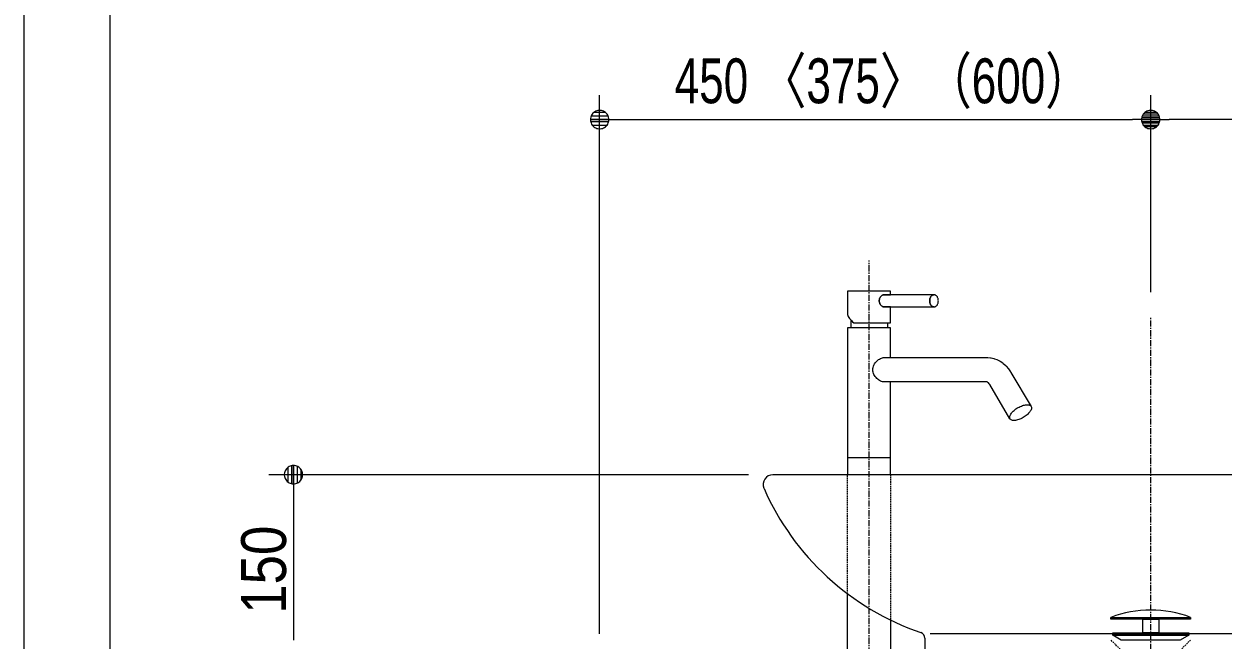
# Model space of a CAD drawing. Units: millimetres, scale not verified. Extents: x -6062 to 6062, y -3045 to 3045.
# Drawn here: x -5788 to -4808, y -1315 to -812 of the extents above; entities that cross this region are included whole.
import ezdxf
from ezdxf.enums import TextEntityAlignment as Align

# ---------------------------------------------------------------- set-up
doc = ezdxf.new("R2010")
doc.units = ezdxf.units.MM
doc.header["$LTSCALE"] = 20
doc.linetypes.add('CHAIN1', pattern=[8, 5, -1, 1, -1])
doc.linetypes.add('DASHED1', pattern=[1.8, 1.2, -0.6])
for name, color, linetype, lineweight in [('0-0_1図面枠', 7, 'Continuous', 9), ('0-1_2寸法-1', 7, 'Continuous', 9), ('0-2_0', 7, 'Continuous', 9), ('0-4_5ボウル・キャビネット', 7, 'Continuous', 9), ('0-7_4給排水', 7, 'Continuous', 9)]:
    doc.layers.add(name, color=color, linetype=linetype, lineweight=lineweight)
doc.styles.add('ＭＳ Ｐゴシック', font='')
doc.styles.get('ＭＳ Ｐゴシック').set_extended_font_data('MS PGothic')

# ---------------------------------------------------------------- blocks, each defined once
blk = doc.blocks.new('グループ-2')
at = {"layer": '0-0_1図面枠'}
blk.add_lwpolyline([(-80000, 55400), (80000, 55400), (80000, -55400), (-80000, -55400)], close=True, dxfattribs=at)
blk = doc.blocks.new('図面枠')
at = {"layer": '0-0_1図面枠'}
blk.add_blockref('グループ-2', (0, 0), dxfattribs=at)
blk = doc.blocks.new('_Dot')
at = {"layer": '0-2_0'}
for p, q in [((-10, 0), (-20, 0)), ((9.78, 2), (-9.78, 2)), ((7.99, 6), (-7.99, 6)), ((9.16, -3.98), (-9.16, -3.98)), ((6, -7.98), (-6, -7.98))]:
    blk.add_line(p, q, dxfattribs=at)
for points in [[(10, 0), (9.92, 1.25), (9.69, 2.49), (9.3, 3.68), (8.76, 4.82), (8.09, 5.88), (7.29, 6.85), (6.37, 7.71), (5.36, 8.44), (4.26, 9.05), (3.09, 9.51), (1.87, 9.82), (0.63, 9.98), (-0.63, 9.98), (-1.87, 9.82), (-3.09, 9.51), (-4.26, 9.05), (-5.36, 8.44), (-6.37, 7.71), (-7.29, 6.85), (-8.09, 5.88), (-8.76, 4.82), (-9.3, 3.68), (-9.69, 2.49), (-9.92, 1.25), (-10, 0), (0, 0)], [(-10, 0), (-9.92, -1.25), (-9.69, -2.49), (-9.3, -3.68), (-8.76, -4.82), (-8.09, -5.88), (-7.29, -6.85), (-6.37, -7.71), (-5.36, -8.44), (-4.26, -9.05), (-3.09, -9.51), (-1.87, -9.82), (-0.63, -9.98), (0.63, -9.98), (1.87, -9.82), (3.09, -9.51), (4.26, -9.05), (5.36, -8.44), (6.37, -7.71), (7.29, -6.85), (8.09, -5.88), (8.76, -4.82), (9.3, -3.68), (9.69, -2.49), (9.92, -1.25), (10, 0), (0, 0)]]:
    blk.add_lwpolyline(points, close=True, dxfattribs=at)
blk = doc.blocks.new('グループ-7')
at = {"layer": '0-7_4給排水', "linetype": 'CHAIN1'}
blk.add_line((-61600, -41500), (-61600, -21020), dxfattribs=at)
at = {"layer": '0-7_4給排水'}
for points in [[(-62250, -25930), (-60950, -25930), (-60950, -25960), (-62250, -25960)], [(-61730, -25960), (-61470, -25960), (-61470, -26180), (-61730, -26180)], [(-62220, -26180), (-60980, -26180), (-60980, -26220), (-62220, -26220)], [(-62081.3, -26300), (-62220, -26220), (-60980, -26220), (-61120.2, -26300)]]:
    blk.add_lwpolyline(points, close=True, dxfattribs=at)
blk.add_arc((-61600, -27630.4), 1820.4, 69.08018, 110.91982, dxfattribs=at)
blk = doc.blocks.new('グループ-10')
at = {"layer": '0-4_5ボウル・キャビネット'}
for p, q in [((-67902.6, -23671.3), (-67902.7, -23671.5)), ((-55430.2, -23600), (-67769.8, -23600)), ((-55297.3, -23671.5), (-55297.4, -23671.3)), ((-67916.8, -23822.1), (-67915, -23826.3)), ((-55285, -23826.3), (-55283.2, -23822.1)), ((-58000, -26200), (-65200, -26200)), ((-65287.9, -26500), (-65287.9, -26500.3)), ((-65188.3, -26600), (-58011.7, -26600))]:
    blk.add_line(p, q, dxfattribs=at)
for points in [[(-65287.9, -26271.9), (-65287.9, -26272.2), (-65287.9, -26500)], [(-57912.1, -26500.3), (-57912.1, -26500), (-57912.1, -26272.2), (-57912.1, -26271.9)]]:
    blk.add_lwpolyline(points, dxfattribs=at)
at = {"layer": '0-4_5ボウル・キャビネット', "linetype": 'DASHED1'}
blk.add_lwpolyline([(-60950, -26300), (-61150, -26500), (-61150, -26600), (-62050, -26600), (-62050, -26500), (-62250, -26300)], dxfattribs=at)
at = {"layer": '0-4_5ボウル・キャビネット'}
for centre, radius, start, end in [((-67768.9, -23760), 160.4, 146.51067, 202.78108), ((-67769.8, -23759.2), 159.2, 90, 146.50513), ((-55430.2, -23759.2), 159.2, 33.49487, 90), ((-55431.1, -23760), 160.4, 337.21892, 33.48933), ((-63953.5, -22082.6), 4328.2, 203.75658, 251.10085), ((-59246.5, -22082.6), 4328.2, 288.89915, 336.24342), ((-65387.8, -26271.9), 99.8, 0, 71.10085), ((-57812.2, -26271.9), 99.8, 108.89915, 180), ((-65188.3, -26500.3), 99.7, 180, 270), ((-58011.7, -26500.3), 99.7, 270, 0)]:
    blk.add_arc(centre, radius, start, end, dxfattribs=at)
blk = doc.blocks.new('グループ-13')
at = {"layer": '0-7_4給排水', "linetype": 'CHAIN1'}
blk.add_line((-66200, -36600), (-66200, -20100), dxfattribs=at)
at = {"layer": '0-7_4給排水'}
for p, q in [((-66500, -21070.9), (-66500, -21200)), ((-65900, -21120), (-65900, -21200)), ((-66550, -23320), (-65850, -23320))]:
    blk.add_line(p, q, dxfattribs=at)
at = {"layer": '0-7_4給排水', "linetype": 'DASHED1'}
for p, q in [((-66550, -25545.5), (-66550, -23600)), ((-65850, -23600), (-65850, -25973.2))]:
    blk.add_line(p, q, dxfattribs=at)
at = {"layer": '0-7_4給排水'}
for points in [[(-65959.7, -20660.5), (-65952.5, -20660), (-65850, -20660), (-65850, -20600), (-66550, -20600), (-66549.7, -20983.6), (-66546.6, -20998.4), (-66540.5, -21014.1), (-66531.5, -21030.6), (-66519.7, -21047.7), (-66505.2, -21065.3), (-66488.3, -21083.3), (-66469, -21101.6), (-66447.5, -21120), (-65850, -21120), (-65850, -20860), (-65952.5, -20860), (-65959.4, -20859.5), (-65966.5, -20858.1), (-65973.5, -20855.8), (-65980.6, -20852.6), (-65987.6, -20848.5), (-65994.4, -20843.6), (-66000.9, -20837.9), (-66007, -20831.4), (-66012.7, -20824.2), (-66017.9, -20816.4), (-66022.5, -20808), (-66026.3, -20799.1), (-66029.4, -20789.7), (-66031.7, -20780), (-66033.1, -20770.1), (-66033.5, -20760), (-66033.1, -20750.3), (-66031.8, -20740.7), (-66029.7, -20731.3), (-66026.8, -20722.2), (-66023.1, -20713.4), (-66018.8, -20705.1), (-66013.7, -20697.2)], [(-65995.6, -20677.4), (-66002.1, -20683.3), (-66008.2, -20689.9), (-66013.7, -20697.2), (-66018.8, -20705.1), (-66023.1, -20713.4), (-66026.8, -20722.2), (-66029.7, -20731.3), (-66031.8, -20740.7), (-66033.1, -20750.3), (-66033.5, -20760), (-66033.1, -20770.1), (-66031.7, -20780), (-66029.4, -20789.7), (-66026.3, -20799.1), (-66022.5, -20808), (-66017.9, -20816.4), (-66012.7, -20824.2), (-66007, -20831.4), (-66000.9, -20837.9), (-65994.4, -20843.6), (-65987.6, -20848.5), (-65980.6, -20852.6), (-65973.5, -20855.8), (-65966.5, -20858.1), (-65959.4, -20859.5), (-65952.5, -20860), (-65139.3, -20860)], [(-66013.7, -20697.2), (-66008.2, -20689.9), (-66002.1, -20683.3), (-65995.6, -20677.4), (-65988.7, -20672.2), (-65981.6, -20667.9), (-65974.3, -20664.5), (-65967, -20662), (-65959.7, -20660.5)], [(-65139.3, -20860), (-65145.7, -20859.6), (-65152.2, -20858.3), (-65158.8, -20856.1), (-65165.4, -20853), (-65171.8, -20848.8), (-65178, -20843.7), (-65183.9, -20837.6), (-65189.3, -20830.7), (-65194.2, -20823), (-65198.5, -20814.7), (-65202.2, -20805.9), (-65205.1, -20796.8), (-65207.3, -20787.5), (-65208.9, -20778.2), (-65209.8, -20769), (-65210.1, -20760), (-65209.8, -20751), (-65208.9, -20741.8), (-65207.3, -20732.5), (-65205.1, -20723.2), (-65202.2, -20714.1), (-65198.5, -20705.3), (-65194.2, -20697), (-65189.3, -20689.3), (-65183.9, -20682.4), (-65178, -20676.3), (-65171.8, -20671.2), (-65165.4, -20667), (-65158.8, -20663.9), (-65152.2, -20661.7), (-65145.7, -20660.4), (-65139.3, -20660), (-65952.5, -20660), (-65959.7, -20660.5), (-65967, -20662), (-65974.3, -20664.5), (-65981.6, -20667.9), (-65988.7, -20672.2), (-65995.6, -20677.4)], [(-65139.3, -20660), (-65145.7, -20660.4), (-65152.2, -20661.7), (-65158.8, -20663.9), (-65165.4, -20667), (-65171.8, -20671.2), (-65178, -20676.3), (-65183.9, -20682.4), (-65189.3, -20689.3), (-65194.2, -20697), (-65198.5, -20705.3), (-65202.2, -20714.1), (-65205.1, -20723.2), (-65207.3, -20732.5), (-65208.9, -20741.8), (-65209.8, -20751), (-65210.1, -20760), (-65209.8, -20769), (-65208.9, -20778.2), (-65207.3, -20787.5), (-65205.1, -20796.8), (-65202.2, -20805.9), (-65198.5, -20814.7), (-65194.2, -20823), (-65189.3, -20830.7), (-65183.9, -20837.6), (-65178, -20843.7), (-65171.8, -20848.8), (-65165.4, -20853), (-65158.8, -20856.1), (-65152.2, -20858.3), (-65145.7, -20859.6), (-65139.3, -20860)], [(-65171.8, -20671.2), (-65178, -20676.3), (-65183.9, -20682.4), (-65189.3, -20689.3), (-65194.2, -20697), (-65198.5, -20705.3), (-65202.2, -20714.1), (-65205.1, -20723.2), (-65207.3, -20732.5), (-65208.9, -20741.8), (-65209.8, -20751), (-65210.1, -20760), (-65209.8, -20769), (-65208.9, -20778.2), (-65207.3, -20787.5), (-65205.1, -20796.8), (-65202.2, -20805.9), (-65198.5, -20814.7), (-65194.2, -20823), (-65189.3, -20830.7), (-65183.9, -20837.6), (-65178, -20843.7), (-65171.8, -20848.8), (-65165.4, -20853), (-65158.8, -20856.1), (-65152.2, -20858.3)], [(-65152.2, -20858.3), (-65145.7, -20859.6), (-65139.3, -20860), (-65133, -20859.6), (-65126.5, -20858.3), (-65119.9, -20856.1), (-65113.3, -20853), (-65106.9, -20848.8), (-65100.6, -20843.7), (-65094.8, -20837.6), (-65089.3, -20830.7), (-65084.4, -20823), (-65080.2, -20814.7), (-65076.5, -20805.9), (-65073.6, -20796.8), (-65071.4, -20787.5), (-65069.8, -20778.2), (-65068.9, -20769), (-65068.6, -20760), (-65068.9, -20751), (-65069.8, -20741.8), (-65071.4, -20732.5), (-65073.6, -20723.2), (-65076.5, -20714.1), (-65080.2, -20705.3), (-65084.4, -20697), (-65089.3, -20689.3), (-65094.8, -20682.4), (-65100.6, -20676.3), (-65106.9, -20671.2), (-65113.3, -20667), (-65119.9, -20663.9), (-65126.5, -20661.7), (-65133, -20660.4), (-65139.3, -20660), (-65145.7, -20660.4), (-65152.2, -20661.7), (-65158.8, -20663.9), (-65165.4, -20667), (-65171.8, -20671.2)], [(-65850, -23600), (-65850, -22085.7), (-65952.5, -22085.7), (-65967, -22084.7), (-65982, -22081.8), (-65997.4, -22076.9), (-66013.1, -22070.3), (-66028.6, -22061.9), (-66044, -22051.9), (-66058.9, -22040.5), (-66073.1, -22027.6), (-66086.5, -22013.5), (-66098.9, -21998.1), (-66110, -21981.6), (-66119.6, -21964.1), (-66127.5, -21945.6), (-66133.3, -21926.4), (-66137, -21906.6), (-66138.3, -21886.6), (-66137.2, -21866.6), (-66133.8, -21846.8), (-66128.1, -21827.6), (-66120.5, -21809.2), (-66111.1, -21791.7), (-66100.2, -21775.2), (-66088, -21759.7), (-66074.8, -21745.4), (-66060.6, -21732.4), (-66045.7, -21720.7), (-66030.3, -21710.5), (-66014.5, -21701.8), (-65998.6, -21694.9), (-65982.8, -21689.9), (-65967.3, -21686.8), (-65952.6, -21685.7), (-65850, -21685.7), (-65850, -21200), (-66550, -21200), (-66550, -23600)], [(-66133.3, -21926.4), (-66137, -21906.6), (-66138.3, -21886.6), (-66137.2, -21866.6), (-66133.8, -21846.8), (-66128.1, -21827.6), (-66120.5, -21809.2), (-66111.1, -21791.7), (-66100.2, -21775.2), (-66088, -21759.7), (-66074.8, -21745.4), (-66060.6, -21732.4), (-66045.7, -21720.7), (-66030.3, -21710.5)], [(-66030.3, -21710.5), (-66014.5, -21701.8), (-65998.6, -21694.9), (-65982.8, -21689.9), (-65967.3, -21686.8), (-65952.6, -21685.7), (-64272.4, -21685.7), (-64259.6, -21686.5), (-64217.9, -21689.4), (-64205, -21692), (-64163.9, -21700.6), (-64151.3, -21704.9), (-64111.2, -21719.2), (-64060.9, -21744.8), (-64017.8, -21774.5), (-64007.8, -21781.7), (-63968, -21817.7), (-63959.8, -21826), (-63922.7, -21868.9), (-63888.8, -21919), (-63883.6, -21926.9), (-63882.4, -21928.8), (-63551.9, -22485.9), (-63548.5, -22494.8), (-63547, -22504.7), (-63547.5, -22515.4), (-63549.7, -22526.7), (-63553.8, -22538.4), (-63559.4, -22550.3), (-63566.4, -22562.3), (-63574.5, -22574.2), (-63583.7, -22585.7), (-63594, -22597.3), (-63605.8, -22609.1), (-63619, -22621.1), (-63633.5, -22633), (-63649.3, -22644.8), (-63666, -22656.1), (-63683.6, -22666.8), (-63701.7, -22676.6)], [(-63701.7, -22676.6), (-63720.1, -22685.5), (-63738.4, -22693.3), (-63756.4, -22699.9), (-63773.8, -22705.3), (-63790.4, -22709.3), (-63805.9, -22712.1), (-63820.3, -22713.8), (-63833.5, -22714.3), (-63845.7, -22713.8), (-63857.4, -22712.1), (-63868.2, -22709.3), (-63877.9, -22705.3), (-63886.3, -22699.9), (-63893.2, -22693.3), (-63898.4, -22685.5), (-64228.6, -22128.9), (-64237.2, -22116), (-64249.2, -22102), (-64258.6, -22093.4), (-64266.1, -22088.2), (-64268.4, -22087), (-64271.1, -22086.1), (-64272.4, -22085.8), (-64273.5, -22085.7), (-65952.5, -22085.7), (-65967, -22084.7), (-65982, -22081.8), (-65997.4, -22076.9), (-66013.1, -22070.3), (-66028.6, -22061.9), (-66044, -22051.9), (-66058.9, -22040.5), (-66073.1, -22027.6), (-66086.5, -22013.5), (-66098.9, -21998.1), (-66110, -21981.6), (-66119.6, -21964.1), (-66127.5, -21945.6), (-66133.3, -21926.4)], [(-63898.4, -22685.5), (-63901.7, -22676.6), (-63903.2, -22666.8), (-63902.8, -22656.1), (-63900.5, -22644.8), (-63896.5, -22633), (-63890.9, -22621.1), (-63883.9, -22609.1), (-63875.7, -22597.3), (-63866.5, -22585.7), (-63856.2, -22574.2), (-63844.5, -22562.3), (-63831.3, -22550.3), (-63816.7, -22538.4), (-63801, -22526.7), (-63784.2, -22515.4), (-63766.6, -22504.7), (-63748.5, -22494.8), (-63730.2, -22485.9), (-63711.8, -22478.1), (-63693.8, -22471.5), (-63676.5, -22466.2), (-63659.9, -22462.1), (-63644.3, -22459.3), (-63629.9, -22457.7), (-63616.8, -22457.2), (-63604.5, -22457.7), (-63592.9, -22459.3), (-63582.1, -22462.1), (-63572.3, -22466.2), (-63563.9, -22471.5), (-63557.1, -22478.1), (-63551.9, -22485.9)], [(-65850, -25973.2), (-65850, -26520), (-66550, -26520), (-66550, -25545.5)]]:
    blk.add_lwpolyline(points, dxfattribs=at)

msp = doc.modelspace()

# ---------------------------------------------------------------- linework, layer by layer
at = {"layer": '0-0_1図面枠'}
msp.add_line((-5717.5, 1750), (-5717.5, -2420), dxfattribs=at)
at = {"layer": '0-1_2寸法-1'}
for p, q in [((-5317.5, -1310), (-5317.5, -870)), ((-4867.5, -1031), (-4867.5, -870)), ((-4867.5, -1031), (-4867.5, -870)), ((-5302.49, -890), (-4882.51, -890)), ((-4432.51, -890), (-4852.49, -890)), ((-5195.99, -1180), (-5587.5, -1180)), ((-5567.5, -1195.01), (-5567.5, -1314.99))]:
    msp.add_line(p, q, dxfattribs=at)

# ---------------------------------------------------------------- block references
at = {"layer": '0-0_1図面枠', "xscale": 0.05, "yscale": 0.05}
msp.add_blockref('図面枠', (-1787.5, 0), dxfattribs=at)
at = {"layer": '0-1_2寸法-1', "xscale": 0.7503418, "yscale": 0.7503418}
for p, rotation in [((-5317.5, -890), 180), ((-4867.5, -890), 180), ((-5567.5, -1180), 90)]:
    msp.add_blockref('_Dot', p, dxfattribs=dict(at, rotation=rotation))
msp.add_blockref('_Dot', (-4867.5, -890), dxfattribs=at)
at = {"layer": '0-4_5ボウル・キャビネット', "xscale": 0.05, "yscale": 0.05}
msp.add_blockref('グループ-10', (-1787.5, 0), dxfattribs=at)
at = {"layer": '0-7_4給排水', "xscale": 0.05, "yscale": 0.05}
for name in ['グループ-13', 'グループ-7']:
    msp.add_blockref(name, (-1787.5, 0), dxfattribs=at)

# ---------------------------------------------------------------- texts
at = {"layer": '0-1_2寸法-1', "style": 'ＭＳ Ｐゴシック', "width": 0.75}
msp.add_text('450 〈375〉（600）', height=36.66, dxfattribs=at).set_placement((-5256.19, -887.65), align=Align.BOTTOM_LEFT)
at = {"layer": '0-1_2寸法-1', "style": 'ＭＳ Ｐゴシック', "width": 0.9}
msp.add_text('150', height=36.66, rotation=90, dxfattribs=at).set_placement((-5562.54, -1293.61), align=Align.BOTTOM_LEFT)

doc.saveas('drawing.dxf')
